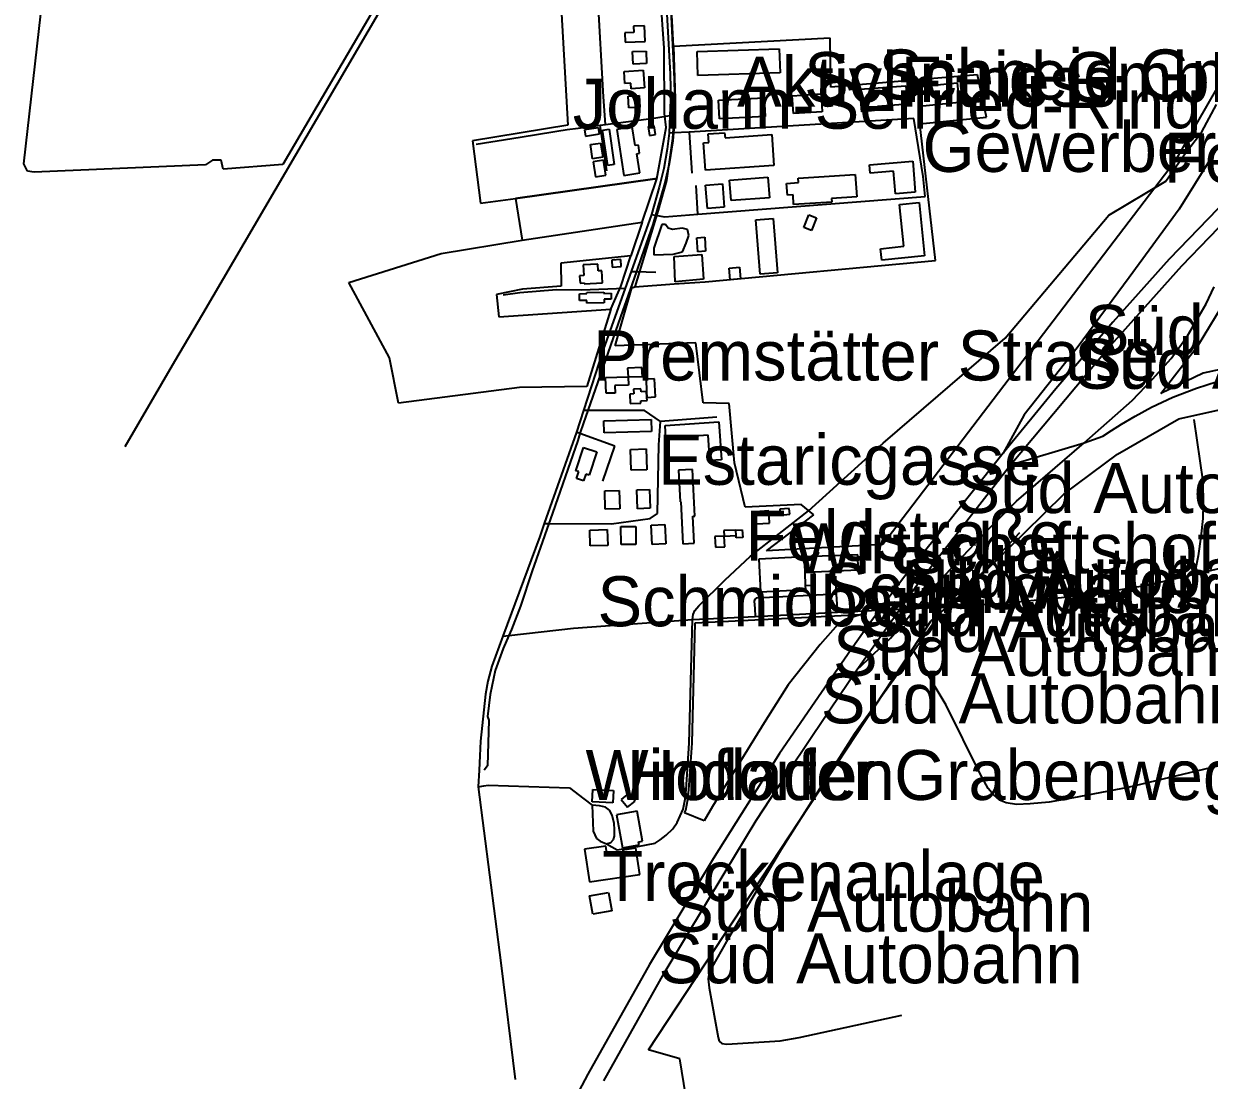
# Model space of a CAD drawing. Extents: x -3657 to 4700, y -7332 to 8131.
# Drawn here: x -3491 to -2462, y -399 to 518 of the extents above; entities that cross this region are included whole.
import ezdxf

# ---------------------------------------------------------------- set-up
doc = ezdxf.new("R2010")
doc.units = 0
for name, color, linetype in [('OSM_BUILDING_COMMERCIAL', 9, 'CONTINUOUS'), ('OSM_BUILDING_DETACHED', 9, 'CONTINUOUS'), ('OSM_BUILDING_GARAGE', 9, 'CONTINUOUS'), ('OSM_BUILDING_HOUSE', 9, 'CONTINUOUS'), ('OSM_BUILDING_INDUSTRIAL', 9, 'CONTINUOUS'), ('OSM_BUILDING_RESIDENTIAL', 9, 'CONTINUOUS'), ('OSM_BUILDING_SUPERMARKET', 9, 'CONTINUOUS'), ('OSM_BUILDING_YES', 9, 'CONTINUOUS'), ('OSM_HIGHWAY_FOOTWAY', 8, 'CONTINUOUS'), ('OSM_HIGHWAY_MOTORWAY', 8, 'CONTINUOUS'), ('OSM_HIGHWAY_MOTORWAY_LINK', 8, 'CONTINUOUS'), ('OSM_HIGHWAY_RESIDENTIAL', 8, 'CONTINUOUS'), ('OSM_HIGHWAY_SECONDARY', 8, 'CONTINUOUS'), ('OSM_HIGHWAY_SERVICE', 8, 'CONTINUOUS'), ('OSM_HIGHWAY_TRACK', 8, 'CONTINUOUS'), ('OSM_HIGHWAY_UNCLASSIFIED', 8, 'CONTINUOUS'), ('OSM_LABELS', 8, 'CONTINUOUS'), ('OSM_LANDUSE_COMMERCIAL', 3, 'CONTINUOUS'), ('OSM_LANDUSE_FARMLAND', 3, 'CONTINUOUS'), ('OSM_LANDUSE_FOREST', 3, 'CONTINUOUS'), ('OSM_LANDUSE_INDUSTRIAL', 3, 'CONTINUOUS'), ('OSM_LANDUSE_RESIDENTIAL', 3, 'CONTINUOUS'), ('OSM_NATURAL_WATER', 4, 'CONTINUOUS'), ('OSM_RAILWAY_RAIL', 5, 'CONTINUOUS')]:
    doc.layers.add(name, color=color, linetype=linetype)

msp = doc.modelspace()

# ---------------------------------------------------------------- linework, layer by layer
at = {"layer": 'OSM_BUILDING_COMMERCIAL'}
for p, q in [((-2765.610659, 461.085775), (-2725.837743, 464.065799)), ((-2725.837743, 464.065799), (-2724.396696, 447.942535)), ((-2824.344728, 455.392595), (-2799.32359, 457.016041)), ((-2823.32841, 439.780827), (-2824.344728, 455.392595)), ((-2799.32359, 457.016041), (-2798.307272, 441.404273)), ((-2763.851064, 441.415393), (-2765.610659, 461.085775)), ((-2750.168695, 442.705254), (-2763.851064, 441.415393)), ((-2724.396696, 447.942535), (-2750.411398, 446.029982)), ((-2750.411398, 446.029982), (-2750.168695, 442.705254)), ((-2798.307272, 441.404273), (-2823.32841, 439.780827))]:
    msp.add_line(p, q, dxfattribs=at)
at = {"layer": 'OSM_BUILDING_DETACHED'}
for p, q in [((-2844.625577, 94.998718), (-2856.244972, 94.264832)), ((-2856.244972, 94.264832), (-2855.577539, 83.734672)), ((-2843.958145, 84.468559), (-2844.625577, 94.998718)), ((-2855.577539, 83.734672), (-2843.958145, 84.468559)), ((-2883.291161, 73.204513), (-2891.323106, 72.993242)), ((-2891.323106, 72.993242), (-2890.974221, 63.597271)), ((-2882.858847, 63.886378), (-2883.291161, 73.204513)), ((-2890.974221, 63.597271), (-2882.858847, 63.886378))]:
    msp.add_line(p, q, dxfattribs=at)
at = {"layer": 'OSM_BUILDING_GARAGE'}
for p, q in [((-2992.454314, 427.593863), (-3004.468101, 425.69243)), ((-3004.468101, 425.69243), (-3003.618641, 420.310596)), ((-3003.618641, 420.310596), (-2991.59727, 422.212029)), ((-2991.59727, 422.212029), (-2992.454314, 427.593863)), ((-2988.783434, 425.447801), (-2983.193686, 426.259524)), ((-2984.33894, 394.79136), (-2988.783434, 425.447801)), ((-2983.193686, 426.259524), (-2978.756777, 395.603083)), ((-2944.171633, 429.350743), (-2949.253222, 428.55014)), ((-2949.253222, 428.55014), (-2948.032124, 420.822092)), ((-2942.94295, 421.622696), (-2944.171633, 429.350743)), ((-2948.032124, 420.822092), (-2942.94295, 421.622696)), ((-2978.756777, 395.603083), (-2984.33894, 394.79136)), ((-2973.045677, 313.296598), (-2980.827334, 312.729504)), ((-2980.827334, 312.729504), (-2980.379851, 306.480349)), ((-2972.598194, 307.047444), (-2973.045677, 313.296598)), ((-2980.379851, 306.480349), (-2972.598194, 307.047444)), ((-2826.855184, 97.189258), (-2835.038818, 96.466491)), ((-2835.038818, 96.466491), (-2834.591335, 91.384883)), ((-2826.407701, 92.096531), (-2826.855184, 97.189258)), ((-2834.591335, 91.384883), (-2826.407701, 92.096531))]:
    msp.add_line(p, q, dxfattribs=at)
at = {"layer": 'OSM_BUILDING_HOUSE'}
for p, q in [((-2997.725514, -157.513841), (-2997.247693, -146.661216)), ((-2997.247693, -146.661216), (-2979.318027, -147.461819)), ((-2979.318027, -147.461819), (-2979.803432, -158.303324)), ((-2979.803432, -158.303324), (-2997.725514, -157.513841))]:
    msp.add_line(p, q, dxfattribs=at)
at = {"layer": 'OSM_BUILDING_INDUSTRIAL'}
for p, q in [((-2906.90159, 493.799323), (-2835.531808, 496.078819)), ((-2906.234157, 472.905796), (-2906.90159, 493.799323)), ((-2835.531808, 496.078819), (-2834.864375, 475.185292)), ((-2834.864375, 475.185292), (-2906.234157, 472.905796)), ((-2926.719787, 315.976396), (-2902.760474, 317.699917)), ((-2925.90825, 293.926442), (-2926.719787, 315.976396)), ((-2902.760474, 317.699917), (-2901.357348, 296.261536)), ((-2901.357348, 296.261536), (-2925.90825, 293.926442))]:
    msp.add_line(p, q, dxfattribs=at)
at = {"layer": 'OSM_BUILDING_RESIDENTIAL'}
for p, q in [((-2952.522125, 516.016069), (-2962.002701, 515.626887)), ((-2962.002701, 515.626887), (-2961.775168, 510.211694)), ((-2951.960875, 502.494766), (-2952.522125, 516.016069)), ((-2961.775168, 510.211694), (-2969.63267, 509.889229)), ((-2969.63267, 509.889229), (-2969.298953, 501.771999)), ((-2969.298953, 501.771999), (-2951.960875, 502.494766)), ((-2962.814239, 493.654769), (-2951.03557, 494.08843)), ((-2951.03557, 494.08843), (-2950.641178, 483.302522)), ((-2962.412262, 482.868862), (-2962.814239, 493.654769)), ((-2970.04223, 476.464034), (-2953.477767, 477.43143)), ((-2969.420305, 465.833799), (-2970.04223, 476.464034)), ((-2950.641178, 483.302522), (-2962.412262, 482.868862)), ((-2953.477767, 477.43143), (-2952.5828, 462.053171)), ((-2964.437313, 466.122906), (-2969.420305, 465.833799)), ((-2964.156688, 461.374882), (-2964.437313, 466.122906)), ((-2966.5913, 455.025652), (-2957.065217, 455.425954)), ((-2966.166571, 444.940272), (-2966.5913, 455.025652)), ((-2952.5828, 462.053171), (-2964.156688, 461.374882)), ((-2957.065217, 455.425954), (-2956.640487, 445.351693)), ((-2956.640487, 445.351693), (-2966.166571, 444.940272)), ((-2963.102448, 428.238794), (-2976.496607, 426.13721)), ((-2976.496607, 426.13721), (-2970.239426, 386.24047)), ((-2960.569238, 412.126649), (-2963.102448, 428.238794)), ((-2999.394096, 412.938372), (-2990.527861, 414.30607)), ((-2997.513149, 400.695811), (-2999.394096, 412.938372)), ((-2990.527861, 414.30607), (-2988.646914, 402.063508)), ((-2957.80091, 412.560309), (-2960.569238, 412.126649)), ((-2956.670825, 405.377117), (-2957.80091, 412.560309)), ((-2988.646914, 402.063508), (-2997.513149, 400.695811)), ((-2959.196451, 404.987935), (-2956.670825, 405.377117)), ((-2956.59498, 388.386532), (-2959.196451, 404.987935)), ((-2987.99465, 399.283635), (-2996.944315, 397.982655)), ((-2996.944315, 397.982655), (-2995.070953, 385.084043)), ((-2986.113704, 386.385024), (-2987.99465, 399.283635)), ((-2995.070953, 385.084043), (-2986.113704, 386.385024)), ((-2970.239426, 386.24047), (-2956.59498, 388.386532)), ((-2992.894213, 309.149028), (-3005.560263, 308.481858)), ((-2992.590834, 303.355772), (-2992.894213, 309.149028)), ((-3005.074857, 299.374994), (-3008.722983, 299.174843)), ((-3008.722983, 299.174843), (-3008.381683, 292.814493)), ((-3005.560263, 308.481858), (-3005.074857, 299.374994)), ((-2989.397776, 303.522564), (-2992.590834, 303.355772)), ((-2988.836526, 292.88121), (-2989.397776, 303.522564)), ((-3008.381683, 292.814493), (-3004.748726, 293.014644)), ((-3004.748726, 293.014644), (-3004.695634, 292.047248)), ((-3004.695634, 292.047248), (-2988.836526, 292.88121)), ((-2873.24175, 78.441794), (-2883.518695, 78.019253)), ((-2883.518695, 78.019253), (-2883.291161, 73.204513)), ((-2883.291161, 73.204513), (-2872.999047, 73.69377)), ((-2873.24175, 78.441794), (-2867.598911, 78.74202)), ((-2872.999047, 73.69377), (-2873.24175, 78.441794)), ((-2872.999047, 73.69377), (-2873.24175, 78.441794)), ((-2872.88528, 71.603306), (-2872.999047, 73.69377)), ((-2867.598911, 78.74202), (-2867.242441, 71.903532)), ((-2867.242441, 71.903532), (-2872.88528, 71.603306))]:
    msp.add_line(p, q, dxfattribs=at)
at = {"layer": 'OSM_BUILDING_SUPERMARKET'}
for p, q in [((-2966.18174, -149.985944), (-2972.620947, -155.33442)), ((-2960.622329, -156.690998), (-2966.18174, -149.985944)), ((-2972.620947, -155.33442), (-2967.061537, -162.039474)), ((-2967.061537, -162.039474), (-2960.622329, -156.690998))]:
    msp.add_line(p, q, dxfattribs=at)
at = {"layer": 'OSM_BUILDING_YES'}
for p, q in [((-2715.712487, 463.120643), (-2681.127344, 466.578805)), ((-2714.005984, 446.08558), (-2715.712487, 463.120643)), ((-2681.127344, 466.578805), (-2679.42084, 449.543742)), ((-2888.251399, 451.55637), (-2848.690849, 453.646835)), ((-2848.690849, 453.646835), (-2847.833804, 437.367898)), ((-2887.394355, 435.288552), (-2888.251399, 451.55637)), ((-2679.42084, 449.543742), (-2714.005984, 446.08558)), ((-2847.833804, 437.367898), (-2887.394355, 435.288552)), ((-2897.132803, 422.178671), (-2882.911938, 423.146066)), ((-2896.624644, 414.761969), (-2897.132803, 422.178671)), ((-2882.911938, 423.146066), (-2882.616144, 418.853942)), ((-2901.167737, 414.461743), (-2896.624644, 414.761969)), ((-2899.552246, 390.666028), (-2901.167737, 414.461743)), ((-2882.616144, 418.853942), (-2842.054445, 421.611576)), ((-2842.054445, 421.611576), (-2840.219005, 394.702404)), ((-2840.219005, 394.702404), (-2899.552246, 390.666028)), ((-2757.207076, 395.44741), (-2719.792928, 398.616466)), ((-2756.592734, 388.186381), (-2757.207076, 395.44741)), ((-2719.792928, 398.616466), (-2717.50242, 371.607218)), ((-2878.619133, 382.148497), (-2845.414361, 384.694861)), ((-2877.246346, 364.301711), (-2878.619133, 382.148497)), ((-2845.414361, 384.694861), (-2844.049158, 366.836956)), ((-2819.172125, 383.694106), (-2769.638008, 386.918759)), ((-2818.929422, 379.969076), (-2819.172125, 383.694106)), ((-2769.638008, 386.918759), (-2768.386572, 367.715395)), ((-2736.3043, 389.909903), (-2756.592734, 388.186381)), ((-2734.628134, 370.150564), (-2736.3043, 389.909903)), ((-2899.408142, 377.633983), (-2884.838391, 378.768171)), ((-2897.838158, 357.507701), (-2899.408142, 377.633983)), ((-2884.838391, 378.768171), (-2883.268408, 358.641889)), ((-2829.153276, 379.301907), (-2818.929422, 379.969076)), ((-2828.485843, 368.983018), (-2829.153276, 379.301907)), ((-2717.50242, 371.607218), (-2734.628134, 370.150564)), ((-2844.049158, 366.836956), (-2877.246346, 364.301711)), ((-2823.60145, 369.305483), (-2828.485843, 368.983018)), ((-2823.055369, 360.943624), (-2823.60145, 369.305483)), ((-2789.95678, 363.100806), (-2823.055369, 360.943624)), ((-2768.386572, 367.715395), (-2790.16156, 366.30322)), ((-2790.16156, 366.30322), (-2789.95678, 363.100806)), ((-2731.283387, 361.054819), (-2714.27144, 362.833938)), ((-2727.475987, 324.682959), (-2731.283387, 361.054819)), ((-2714.27144, 362.833938), (-2709.417384, 316.476773)), ((-2883.268408, 358.641889), (-2897.838158, 357.507701)), ((-2814.219472, 341.117569), (-2809.896329, 351.959074)), ((-2809.896329, 351.959074), (-2803.199249, 349.279277)), ((-2855.873333, 347.577994), (-2840.833347, 348.745541)), ((-2852.210039, 300.386867), (-2855.873333, 347.577994)), ((-2840.833347, 348.745541), (-2837.177636, 301.554414)), ((-2807.522392, 338.448891), (-2814.219472, 341.117569)), ((-2803.199249, 349.279277), (-2807.522392, 338.448891)), ((-2907.136708, 332.121899), (-2900.227264, 332.577799)), ((-2906.32517, 319.912697), (-2907.136708, 332.121899)), ((-2900.227264, 332.577799), (-2899.415726, 320.379715)), ((-2899.415726, 320.379715), (-2906.32517, 319.912697)), ((-2747.673408, 322.570255), (-2727.475987, 324.682959)), ((-2746.626752, 312.573831), (-2747.673408, 322.570255)), ((-2709.417384, 316.476773), (-2746.626752, 312.573831)), ((-2879.066616, 305.679746), (-2870.116952, 306.491469)), ((-2878.156481, 295.683322), (-2879.066616, 305.679746)), ((-2870.116952, 306.491469), (-2869.206817, 296.495045)), ((-2837.177636, 301.554414), (-2852.210039, 300.386867)), ((-2869.206817, 296.495045), (-2878.156481, 295.683322)), ((-3008.844335, 283.507478), (-3002.534063, 283.607553)), ((-3008.760906, 277.614146), (-3008.844335, 283.507478)), ((-3002.405127, 277.703102), (-3008.760906, 277.614146)), ((-3002.549232, 284.563829), (-2987.691272, 284.786219)), ((-3002.534063, 283.607553), (-3002.549232, 284.563829)), ((-3002.367205, 275.434726), (-3002.405127, 277.703102)), ((-2987.691272, 284.786219), (-2987.683688, 283.863301)), ((-2987.683688, 283.863301), (-2981.327909, 283.952257)), ((-2981.252064, 278.770574), (-2987.562336, 278.681618)), ((-2987.562336, 278.681618), (-2987.516829, 275.645996)), ((-2981.327909, 283.952257), (-2981.252064, 278.770574)), ((-2987.516829, 275.645996), (-3002.367205, 275.434726)), ((-2954.62302, 219.425841), (-2967.076706, 218.847628)), ((-2967.076706, 218.847628), (-2966.727821, 211.275253)), ((-2954.28172, 211.842347), (-2954.62302, 219.425841)), ((-2986.272978, 210.963907), (-2966.727821, 211.275253)), ((-2985.840663, 197.10902), (-2986.272978, 210.963907)), ((-2966.727821, 211.275253), (-2954.28172, 211.842347)), ((-2966.727821, 211.275253), (-2966.212077, 204.247734)), ((-2943.906177, 209.796361), (-2951.149337, 209.351581)), ((-2951.149337, 209.351581), (-2950.633594, 198.621271)), ((-2942.935365, 193.917725), (-2943.906177, 209.796361)), ((-2977.846641, 197.364768), (-2985.840663, 197.10902)), ((-2966.212077, 204.247734), (-2978.051422, 203.880791)), ((-2978.051422, 203.880791), (-2977.846641, 197.364768)), ((-2961.797921, 196.586403), (-2965.26402, 196.486328)), ((-2965.26402, 196.486328), (-2965.028901, 188.302381)), ((-2955.517987, 200.956364), (-2961.919272, 200.767333)), ((-2961.919272, 200.767333), (-2961.797921, 196.586403)), ((-2955.449727, 198.476717), (-2955.517987, 200.956364)), ((-2950.633594, 198.621271), (-2955.449727, 198.476717)), ((-2950.383307, 193.472945), (-2950.633594, 198.621271)), ((-2950.633594, 198.621271), (-2950.383307, 193.472945)), ((-2965.028901, 188.302381), (-2955.578663, 188.580369)), ((-2955.639338, 190.681953), (-2950.261955, 190.837626)), ((-2955.578663, 188.580369), (-2955.639338, 190.681953)), ((-2950.383307, 193.472945), (-2942.935365, 193.917725)), ((-2950.261955, 190.837626), (-2950.383307, 193.472945)), ((-2987.751948, 173.279947), (-2946.659336, 174.291821)), ((-2987.494076, 162.872102), (-2987.751948, 173.279947)), ((-2946.659336, 174.291821), (-2946.401464, 163.895095)), ((-2934.546951, 169.154615), (-2887.872176, 172.245834)), ((-2933.818843, 158.201915), (-2934.546951, 169.154615)), ((-2887.872176, 172.245834), (-2885.687851, 139.398853)), ((-2946.401464, 163.895095), (-2987.494076, 162.872102)), ((-2897.094881, 160.648203), (-2933.818843, 158.201915)), ((-2895.638664, 138.731683), (-2897.094881, 160.648203)), ((-3011.953964, 129.947284), (-3005.256885, 150.084685)), ((-3005.256885, 150.084685), (-2993.70575, 146.237341)), ((-2993.70575, 146.237341), (-3000.433167, 126.010983)), ((-2964.505574, 148.427881), (-2950.96731, 148.88378)), ((-2963.898817, 130.325347), (-2964.505574, 148.427881)), ((-2950.96731, 148.88378), (-2950.360553, 130.781246)), ((-2885.687851, 139.398853), (-2895.638664, 138.731683)), ((-3009.542105, 129.14668), (-3011.953964, 129.947284)), ((-3011.536819, 123.153274), (-3009.542105, 129.14668)), ((-3003.300094, 126.96726), (-3005.264469, 121.062809)), ((-3000.433167, 126.010983), (-3003.300094, 126.96726)), ((-2950.360553, 130.781246), (-2963.898817, 130.325347)), ((-2910.769665, 130.892441), (-2922.866881, 130.314227)), ((-2922.866881, 130.314227), (-2921.562353, 103.038112)), ((-2908.843212, 90.506443), (-2910.769665, 130.892441)), ((-3005.264469, 121.062809), (-3011.536819, 123.153274)), ((-2959.014424, 113.234686), (-2948.00937, 113.646108)), ((-2958.407667, 96.966869), (-2959.014424, 113.234686)), ((-2948.00937, 113.646108), (-2947.395029, 97.37829)), ((-2986.887319, 112.422963), (-2974.365373, 112.745429)), ((-2986.477758, 96.555447), (-2986.887319, 112.422963)), ((-2974.365373, 112.745429), (-2973.963397, 96.877913)), ((-2921.562353, 103.038112), (-2921.039026, 103.060351)), ((-2921.039026, 103.060351), (-2919.294599, 66.532817)), ((-2973.963397, 96.877913), (-2986.477758, 96.555447)), ((-2947.395029, 97.37829), (-2958.407667, 96.966869)), ((-2946.606245, 82.722799), (-2934.744147, 83.289893)), ((-2945.794707, 65.843409), (-2946.606245, 82.722799)), ((-2934.744147, 83.289893), (-2933.93261, 66.410503)), ((-2910.382857, 90.428607), (-2908.843212, 90.506443)), ((-2909.267941, 67.010955), (-2910.382857, 90.428607)), ((-2999.902255, 78.452913), (-2984.801592, 78.897693)), ((-2999.500278, 64.620264), (-2999.902255, 78.452913)), ((-2984.801592, 78.897693), (-2984.399616, 65.065044)), ((-2972.848481, 81.499654), (-2960.076248, 81.666447)), ((-2972.643701, 65.843409), (-2972.848481, 81.499654)), ((-2960.076248, 81.666447), (-2959.871468, 65.999082)), ((-2984.399616, 65.065044), (-2999.500278, 64.620264)), ((-2959.871468, 65.999082), (-2972.643701, 65.843409)), ((-2933.93261, 66.410503), (-2945.794707, 65.843409)), ((-2919.294599, 66.532817), (-2909.267941, 67.010955)), ((-2813.680975, 55.06862), (-2853.400799, 53.200545)), ((-2853.400799, 53.200545), (-2851.959751, 24.812481)), ((-2767.468852, 56.8255), (-2813.680975, 55.06862)), ((-2813.680975, 55.06862), (-2813.119725, 42.047694)), ((-2813.119725, 42.047694), (-2813.680975, 55.06862)), ((-2766.968277, 43.871291), (-2767.468852, 56.8255)), ((-2813.119725, 42.047694), (-2805.231885, 42.314562)), ((-2813.119725, 42.047694), (-2805.231885, 42.314562)), ((-2812.710164, 29.971925), (-2813.119725, 42.047694)), ((-2812.710164, 29.971925), (-2813.119725, 42.047694)), ((-2805.231885, 42.314562), (-2766.968277, 43.871291)), ((-2805.231885, 42.314562), (-2804.822324, 30.249913)), ((-2851.959751, 24.812481), (-2812.391616, 26.825109)), ((-2804.822324, 30.249913), (-2812.710164, 29.971925)), ((-2812.391616, 26.825109), (-2812.710164, 29.971925)), ((-2958.741383, -165.608831), (-2976.617958, -168.789006)), ((-2976.617958, -168.789006), (-2971.566707, -197.221549)), ((-2954.137615, -191.528369), (-2958.741383, -165.608831)), ((-2971.566707, -197.221549), (-2957.224491, -194.675185)), ((-2957.671974, -192.15106), (-2954.137615, -191.528369)), ((-2957.224491, -194.675185), (-2957.671974, -192.15106)), ((-2986.037859, -195.764895), (-3004.445347, -198.444693)), ((-3004.445347, -198.444693), (-3000.289062, -226.899475)), ((-2984.801592, -204.21571), (-2986.037859, -195.764895)), ((-2970.906859, -202.191962), (-2984.801592, -204.21571)), ((-2959.924559, -197.721926), (-2971.324004, -199.38985)), ((-2971.324004, -199.38985), (-2970.906859, -202.191962)), ((-2956.602565, -220.528005), (-2959.924559, -197.721926)), ((-3000.289062, -226.899475), (-2956.602565, -220.528005)), ((-3000.053944, -238.986363), (-2983.785274, -236.039698)), ((-2983.785274, -236.039698), (-2980.918348, -251.884975)), ((-2997.187018, -254.83164), (-3000.053944, -238.986363)), ((-2980.918348, -251.884975), (-2997.187018, -254.83164))]:
    msp.add_line(p, q, dxfattribs=at)
at = {"layer": 'OSM_HIGHWAY_FOOTWAY'}
for p, q in [((-2930.747136, 553.066219), (-2928.100159, 499.425786)), ((-2928.100159, 499.425786), (-2926.712203, 469.614426)), ((-2926.712203, 469.614426), (-2926.310226, 455.72618)), ((-2926.310226, 455.72618), (-2926.310226, 449.58822)), ((-2926.310226, 449.58822), (-2926.310226, 433.287044)), ((-2926.310226, 433.287044), (-2927.31896, 423.012633)), ((-2985.059464, 390.299085), (-2990.778148, 429.795523)), ((-2927.31896, 423.012633), (-2927.986392, 416.107428)), ((-2927.986392, 416.107428), (-2930.944332, 396.248014)), ((-2930.944332, 396.248014), (-2934.774485, 379.869001)), ((-2934.774485, 379.869001), (-2941.145433, 357.630016)), ((-2942.935365, 351.603251), (-2945.309302, 343.597216)), ((-2941.145433, 357.630016), (-2942.935365, 351.603251)), ((-2945.309302, 343.597216), (-2955.002244, 315.553855)), ((-2955.002244, 315.553855), (-2959.4164, 302.721961)), ((-2959.4164, 302.721961), (-2964.801368, 287.065715)), ((-2964.801368, 287.065715), (-2973.242873, 263.570227)), ((-2973.242873, 263.570227), (-2997.164264, 194.69609)), ((-2997.164264, 194.69609), (-3001.586005, 182.220019)), ((-3001.586005, 182.220019), (-3005.423743, 171.367394)), ((-3005.423743, 171.367394), (-3008.41202, 162.149335)), ((-3010.399149, 156.022494), (-3034.411554, 87.203954)), ((-3008.41202, 162.149335), (-3010.399149, 156.022494)), ((-3035.496132, 84.079377), (-3049.770088, 43.003971)), ((-3034.411554, 87.203954), (-3035.496132, 84.079377)), ((-3049.770088, 43.003971), (-3059.925682, 12.32529)), ((-3059.925682, 12.32529), (-3067.699755, -7.867708)), ((-3067.699755, -7.867708), (-3070.066107, -13.038272)), ((-3070.066107, -13.038272), (-3075.178034, -24.246721)), ((-3075.178034, -24.246721), (-3081.859944, -43.372248)), ((-3081.859944, -43.372248), (-3086.334777, -64.37697)), ((-3086.334777, -64.37697), (-3088.731466, -83.413541)), ((-3088.731466, -83.413541), (-3087.389017, -86.660433)), ((-3087.389017, -86.660433), (-3088.701128, -126.123513)), ((-3088.701128, -126.123513), (-3091.583224, -129.815184))]:
    msp.add_line(p, q, dxfattribs=at)
at = {"layer": 'OSM_HIGHWAY_MOTORWAY'}
for p, q in [((-2424.423664, 389.287211), (-2497.166233, 313.507869)), ((-2486.350791, 307.659016), (-2435.019157, 361.177134)), ((-2497.166233, 313.507869), (-2546.1391, 258.755487)), ((-2550.022344, 236.516502), (-2486.350791, 307.659016)), ((-2546.1391, 258.755487), (-2595.688386, 201.112037)), ((-2634.801454, 135.117848), (-2550.022344, 236.516502)), ((-2595.688386, 201.112037), (-2641.39235, 145.247706)), ((-2641.39235, 145.247706), (-2688.340166, 85.98081)), ((-2714.665832, 32.518289), (-2634.801454, 135.117848)), ((-2688.340166, 85.98081), (-2706.065053, 64.142126)), ((-2706.065053, 64.142126), (-2724.373942, 41.569556)), ((-2724.373942, 41.569556), (-2757.047802, -2.263484)), ((-2746.277867, -11.78177), (-2714.665832, 32.518289)), ((-2757.047802, -2.263484), (-2773.202705, -25.314192)), ((-2768.310727, -42.916349), (-2746.277867, -11.78177)), ((-2773.202705, -25.314192), (-2804.587206, -70.993068)), ((-2806.56675, -99.88151), (-2768.310727, -42.916349)), ((-2804.587206, -70.993068), (-2835.342197, -115.359844)), ((-2830.776351, -135.741874), (-2806.56675, -99.88151)), ((-2835.342197, -115.359844), (-2892.794491, -206.962224)), ((-2855.660969, -173.537029), (-2830.776351, -135.741874)), ((-2882.5403, -218.059478), (-2855.660969, -173.537029)), ((-2892.794491, -206.962224), (-2948.22932, -298.531246)), ((-2935.532931, -306.203696), (-2882.5403, -218.059478)), ((-2948.22932, -298.531246), (-3001.586005, -393.758582)), ((-2987.744363, -399.585196), (-2935.532931, -306.203696)), ((-3001.586005, -393.758582), (-3045.409023, -476.154022))]:
    msp.add_line(p, q, dxfattribs=at)
at = {"layer": 'OSM_HIGHWAY_MOTORWAY_LINK'}
for p, q in [((-2448.291964, 421.433665), (-2488.603376, 357.018444)), ((-2488.603376, 357.018444), (-2532.009249, 297.506919)), ((-2532.009249, 297.506919), (-2576.969936, 236.516502)), ((-2465.137053, 274.700839), (-2458.394467, 289.634318)), ((-2481.511905, 247.113378), (-2465.137053, 274.700839)), ((-2495.641756, 227.431876), (-2481.511905, 247.113378)), ((-2576.969936, 236.516502), (-2622.94694, 178.328196)), ((-2511.872504, 209.307103), (-2495.641756, 227.431876)), ((-2529.513961, 191.004418), (-2511.872504, 209.307103)), ((-2473.646818, 201.668012), (-2455.792996, 207.439028)), ((-2494.064188, 193.839889), (-2473.646818, 201.668012)), ((-2571.023718, 154.210017), (-2529.513961, 191.004418)), ((-2512.752301, 184.988773), (-2494.064188, 193.839889)), ((-2622.94694, 178.328196), (-2641.39235, 145.247706)), ((-2538.706328, 170.333281), (-2526.738048, 177.260725)), ((-2526.738048, 177.260725), (-2512.752301, 184.988773)), ((-2554.94466, 159.925436), (-2547.41329, 164.784654)), ((-2547.41329, 164.784654), (-2538.706328, 170.333281)), ((-2571.023718, 154.210017), (-2554.94466, 159.925436)), ((-2629.674358, 103.438413), (-2571.023718, 154.210017)), ((-2655.772489, 77.441039), (-2629.674358, 103.438413)), ((-2696.842348, 33.963823), (-2655.772489, 77.441039)), ((-2739.004368, -15.451202), (-2696.842348, 33.963823)), ((-2768.310727, -42.916349), (-2739.004368, -15.451202))]:
    msp.add_line(p, q, dxfattribs=at)
at = {"layer": 'OSM_HIGHWAY_RESIDENTIAL'}
for p, q in [((-2988.138755, 454.347363), (-2998.14266, 637.463168)), ((-2986.409498, 430.362617), (-2988.138755, 454.347363)), ((-2986.409498, 430.362617), (-2944.368829, 435.855647)), ((-2944.368829, 435.855647), (-2930.48168, 438.057306)), ((-3047.76779, 421.489262), (-3028.541181, 424.5916)), ((-3028.541181, 424.5916), (-3019.530841, 426.048254)), ((-3019.530841, 426.048254), (-3010.019926, 427.293637)), ((-3010.019926, 427.293637), (-2990.778148, 429.795523)), ((-2990.778148, 429.795523), (-2986.409498, 430.362617)), ((-3098.568513, 413.283076), (-3067.472221, 418.309087)), ((-3067.472221, 418.309087), (-3047.76779, 421.489262)), ((-2860.42401, 55.758029), (-2810.161785, 95.221108)), ((-2882.790587, 35.075772), (-2860.42401, 55.758029)), ((-2905.369528, 12.54768), (-2882.790587, 35.075772)), ((-2908.843212, 8.700336), (-2905.369528, 12.54768)), ((-2785.004126, 7.099129), (-2696.402449, 11.613643)), ((-2696.402449, 11.613643), (-2682.902108, 12.303051)), ((-3013.910755, -6.555608), (-2910.739327, 0.93893)), ((-2910.739327, 0.93893), (-2910.140155, 5.231054)), ((-2910.739327, 0.93893), (-2856.518013, 3.463055)), ((-2910.140155, 5.231054), (-2908.843212, 8.700336)), ((-2856.518013, 3.463055), (-2785.004126, 7.099129)), ((-3070.066107, -13.038272), (-3013.910755, -6.555608)), ((-3075.458659, -13.660964), (-3070.066107, -13.038272))]:
    msp.add_line(p, q, dxfattribs=at)
at = {"layer": 'OSM_HIGHWAY_SECONDARY'}
for p, q in [((-2940.531091, 660.369323), (-2930.170717, 474.295733)), ((-2930.170717, 474.295733), (-2930.019028, 462.019813)), ((-2930.019028, 462.019813), (-2929.935599, 451.422936)), ((-2929.935599, 451.422936), (-2930.48168, 438.057306)), ((-2930.48168, 438.057306), (-2931.11119, 422.779123)), ((-2931.11119, 422.779123), (-2932.650836, 408.879757)), ((-2932.650836, 408.879757), (-2935.790803, 392.267235)), ((-2935.790803, 392.267235), (-2939.795398, 375.899342)), ((-2939.795398, 375.899342), (-2946.371126, 352.214823)), ((-2946.371126, 352.214823), (-2963.951908, 302.855395)), ((-2963.951908, 302.855395), (-2969.147264, 288.27774)), ((-2969.147264, 288.27774), (-2988.366289, 234.79298)), ((-2988.366289, 234.79298), (-3005.279638, 182.220019)), ((-3005.279638, 182.220019), (-3011.3017, 163.517032)), ((-3011.3017, 163.517032), (-3039.379376, 84.090496)), ((-3039.379376, 84.090496), (-3043.353634, 72.83757)), ((-3043.353634, 72.83757), (-3075.458659, -13.660964)), ((-3075.458659, -13.660964), (-3084.908898, -39.636099)), ((-3084.908898, -39.636099), (-3088.428088, -52.745981)), ((-3088.428088, -52.745981), (-3090.362126, -63.820995)), ((-3090.362126, -63.820995), (-3094.594255, -104.640653)), ((-3094.594255, -104.640653), (-3095.246519, -117.505906)), ((-3095.246519, -117.505906), (-3095.876029, -129.837423)), ((-3095.876029, -129.837423), (-3096.619306, -144.337242)), ((-3096.619306, -144.337242), (-3077.195501, -297.185788)), ((-3077.195501, -297.185788), (-3064.794906, -398.484366))]:
    msp.add_line(p, q, dxfattribs=at)
at = {"layer": 'OSM_HIGHWAY_SERVICE'}
for p, q in [((-2718.723519, 435.599898), (-2913.697267, 423.835475)), ((-2710.630898, 385.206357), (-2718.723519, 435.599898)), ((-2927.31896, 423.012633), (-2931.11119, 422.779123)), ((-2913.697267, 423.835475), (-2927.31896, 423.012633)), ((-2913.697267, 423.835475), (-2911.459851, 388.20862)), ((-2708.969901, 367.915546), (-2710.630898, 385.206357)), ((-2906.135559, 352.448332), (-2907.697958, 377.522788)), ((-2906.135559, 352.448332), (-2708.969901, 367.915546)), ((-2946.371126, 352.214823), (-2942.935365, 351.603251)), ((-2942.935365, 351.603251), (-2934.971681, 350.179956)), ((-2934.971681, 350.179956), (-2906.135559, 352.448332)), ((-2963.951908, 302.855395), (-2959.4164, 302.721961)), ((-2959.4164, 302.721961), (-2942.480298, 302.221584)), ((-3007.190922, 287.010118), (-2969.147264, 288.27774)), ((-3075.170449, 282.684635), (-3060.524855, 284.719502)), ((-3060.524855, 284.719502), (-3028.723208, 287.243627)), ((-3028.723208, 287.243627), (-3007.190922, 287.010118)), ((-3001.586005, 182.220019), (-3005.279638, 182.220019)), ((-2952.506956, 182.19778), (-3001.586005, 182.220019)), ((-2938.468118, 172.635016), (-2952.506956, 182.19778)), ((-2889.64694, 176.5046), (-2938.468118, 172.635016)), ((-2939.91675, 152.508734), (-2938.468118, 172.635016)), ((-3008.41202, 162.149335), (-3011.3017, 163.517032)), ((-2978.324462, 151.196634), (-3008.41202, 162.149335)), ((-2988.63933, 120.784822), (-2978.324462, 151.196634)), ((-2941.115095, 92.897134), (-2939.91675, 152.508734)), ((-2634.801454, 135.117848), (-2571.023718, 154.210017)), ((-2947.622563, 88.415979), (-2941.115095, 92.897134)), ((-3039.379376, 84.090496), (-3035.496132, 84.079377)), ((-3035.496132, 84.079377), (-2981.191389, 83.945943)), ((-2981.191389, 83.945943), (-2947.622563, 88.415979)), ((-2785.79291, 22.866569), (-2786.43759, 38.533935)), ((-2785.79291, 22.866569), (-2855.463773, 19.35281)), ((-2785.360596, 14.271202), (-2785.79291, 22.866569)), ((-2856.806222, 18.363175), (-2857.177861, 16.606295)), ((-2857.177861, 16.606295), (-2856.866898, 10.401618)), ((-2856.866898, 10.401618), (-2856.518013, 3.463055)), ((-2855.463773, 19.35281), (-2856.806222, 18.363175)), ((-2785.004126, 7.099129), (-2785.360596, 14.271202)), ((-3096.619306, -144.337242), (-3091.970031, -143.592236)), ((-3091.970031, -143.592236), (-3088.056449, -142.958425)), ((-3088.056449, -142.958425), (-3017.50579, -145.204562)), ((-3017.50579, -145.204562), (-3004.961091, -154.756206)), ((-3004.961091, -154.756206), (-2997.92271, -160.271475)), ((-2997.92271, -160.271475), (-2996.944315, -182.988598)), ((-2991.453165, -160.794091), (-2997.92271, -160.271475)), ((-2986.219887, -162.017235), (-2991.453165, -160.794091)), ((-2982.753788, -164.75263), (-2986.219887, -162.017235)), ((-2980.455696, -169.066993), (-2982.753788, -164.75263)), ((-2978.893297, -176.116752), (-2980.455696, -169.066993)), ((-2996.944315, -182.988598), (-2995.67771, -186.124295)), ((-2978.460983, -181.42075), (-2978.893297, -176.116752)), ((-2978.536827, -187.147288), (-2978.460983, -181.42075)), ((-2933.659569, -186.324446), (-2927.993977, -180.964851)), ((-2927.993977, -180.964851), (-2924.216915, -175.382865)), ((-2995.67771, -186.124295), (-2994.001544, -189.30447)), ((-2994.001544, -189.30447), (-2990.88433, -191.439413)), ((-2990.88433, -191.439413), (-2985.332505, -193.919059)), ((-2985.332505, -193.919059), (-2981.578196, -192.673676)), ((-2985.332505, -193.919059), (-2976.306996, -199.022907)), ((-2981.578196, -192.673676), (-2979.416625, -190.038357)), ((-2979.416625, -190.038357), (-2978.536827, -187.147288)), ((-2958.202886, -196.176317), (-2943.215991, -193.351965)), ((-2943.215991, -193.351965), (-2938.86251, -190.494256)), ((-2938.86251, -190.494256), (-2933.659569, -186.324446)), ((-2976.306996, -199.022907), (-2958.202886, -196.176317))]:
    msp.add_line(p, q, dxfattribs=at)
at = {"layer": 'OSM_HIGHWAY_TRACK'}
for p, q in [((-2469.073388, 423.957789), (-2456.141882, 447.686787)), ((-2484.302987, 404.131734), (-2469.073388, 423.957789)), ((-2500.055913, 381.069906), (-2484.302987, 404.131734)), ((-2549.529354, 351.714446), (-2500.055913, 381.069906)), ((-2639.50382, 245.000674), (-2549.529354, 351.714446)), ((-2745.299471, 153.720759), (-2639.50382, 245.000674)), ((-2475.800805, 174.347418), (-2468.072239, 120.651388)), ((-2810.161785, 95.221108), (-2745.299471, 153.720759)), ((-2468.072239, 120.651388), (-2467.662678, 100.914289)), ((-2467.662678, 100.914289), (-2468.072239, 88.504935)), ((-2468.072239, 88.504935), (-2469.695314, 72.437268)), ((-2627.224577, 76.017744), (-2681.263864, 18.118546)), ((-2469.695314, 72.437268), (-2472.137511, 56.158331)), ((-2472.137511, 56.158331), (-2475.398829, 40.135142)), ((-2696.402449, 11.613643), (-2697.540118, 7.94421)), ((-2682.484962, 15.883528), (-2682.902108, 12.303051)), ((-2681.263864, 18.118546), (-2682.484962, 15.883528)), ((-2913.591084, -106.386413), (-2910.739327, 0.93893)), ((-2699.163193, 2.050879), (-2702.01495, -2.630427)), ((-2697.540118, 7.94421), (-2699.163193, 2.050879)), ((-2702.01495, -2.630427), (-2718.852454, -26.648531)), ((-2718.852454, -26.648531), (-2732.527238, -46.163241)), ((-2690.82787, -73.428237), (-2718.852454, -26.648531)), ((-2732.527238, -46.163241), (-2770.23718, -98.324781)), ((-2661.529095, -132.417146), (-2690.82787, -73.428237)), ((-2770.23718, -98.324781), (-2833.840473, -198.744919)), ((-2916.344244, -146.861367), (-2913.591084, -106.386413)), ((-2654.21009, -145.849493), (-2661.529095, -132.417146)), ((-2455.45928, -126.523814), (-2533.169671, -144.826499)), ((-2917.140612, -155.000835), (-2916.344244, -146.861367)), ((-2649.325697, -151.742824), (-2654.21009, -145.849493)), ((-2644.441304, -156.023828), (-2649.325697, -151.742824)), ((-2580.155409, -153.777691), (-2601.316057, -157.647274)), ((-2533.169671, -144.826499), (-2580.155409, -153.777691)), ((-2924.216915, -175.382865), (-2918.953299, -163.718517)), ((-2918.953299, -163.718517), (-2917.140612, -155.000835)), ((-2638.745373, -158.258847), (-2644.441304, -156.023828)), ((-2629.590929, -159.682142), (-2638.745373, -158.258847)), ((-2617.797091, -159.27072), (-2629.590929, -159.682142)), ((-2601.316057, -157.647274), (-2617.797091, -159.27072)), ((-2833.840473, -198.744919), (-2881.440553, -278.493921)), ((-2881.440553, -278.493921), (-2893.848732, -300.466038)), ((-2896.290928, -306.159218), (-2897.307246, -311.040676)), ((-2893.848732, -300.466038), (-2896.290928, -306.159218)), ((-2897.307246, -311.040676), (-2896.495709, -318.768723)), ((-2896.495709, -318.768723), (-2888.630622, -361.979072)), ((-2818.39851, -362.01243), (-2729.068724, -342.375406)), ((-2888.630622, -361.979072), (-2887.546044, -364.947976)), ((-2887.546044, -364.947976), (-2885.308628, -366.982843)), ((-2885.308628, -366.982843), (-2881.030992, -367.805686)), ((-2881.030992, -367.805686), (-2834.652011, -364.747825)), ((-2834.652011, -364.747825), (-2818.39851, -362.01243))]:
    msp.add_line(p, q, dxfattribs=at)
at = {"layer": 'OSM_HIGHWAY_UNCLASSIFIED'}
for p, q in [((-2472.410551, 40.82455), (-2386.850243, 61.195461)), ((-2516.809988, 30.572378), (-2475.398829, 40.135142)), ((-2475.398829, 40.135142), (-2472.410551, 40.82455)), ((-2590.591628, 19.808709), (-2552.062565, 24.901437)), ((-2552.062565, 24.901437), (-2516.809988, 30.572378)), ((-2682.902108, 12.303051), (-2640.944867, 14.993969)), ((-2640.944867, 14.993969), (-2590.591628, 19.808709))]:
    msp.add_line(p, q, dxfattribs=at)
at = {"layer": 'OSM_LANDUSE_COMMERCIAL'}
for p, q in [((-2943.382849, 383.193729), (-3064.271578, 366.2921)), ((-2954.539591, 345.754397), (-2941.721852, 383.282685)), ((-2941.721852, 383.282685), (-2943.382849, 383.193729)), ((-3064.271578, 366.2921), (-3058.598401, 330.031435)), ((-3058.598401, 330.031435), (-2954.539591, 345.754397))]:
    msp.add_line(p, q, dxfattribs=at)
at = {"layer": 'OSM_LANDUSE_FARMLAND'}
for p, q in [((-3006.675179, 838.514715), (-3266.139602, 395.692039)), ((-2927.372051, 498.191522), (-2933.6444, 628.078316)), ((-3491.003713, 396.33697), (-3472.793421, 555.556985)), ((-2791.375074, 505.385834), (-2927.372051, 498.191522)), ((-2790.730395, 462.698102), (-2791.375074, 505.385834)), ((-2663.470718, 473.572966), (-2790.730395, 462.698102)), ((-2655.68906, 436.722967), (-2663.470718, 473.572966)), ((-2454.647743, 463.798932), (-2492.881012, 397.337724)), ((-2713.687436, 430.896353), (-2655.68906, 436.722967)), ((-2700.118835, 312.473756), (-2713.687436, 430.896353)), ((-3487.605874, 389.921022), (-3491.003713, 396.33697)), ((-3333.353099, 395.291737), (-3482.016126, 388.87579)), ((-3327.323452, 399.316994), (-3333.353099, 395.291737)), ((-3319.67073, 399.472667), (-3327.323452, 399.316994)), ((-3317.835291, 391.644544), (-3319.67073, 399.472667)), ((-3266.139602, 395.692039), (-3317.835291, 391.644544)), ((-2492.881012, 397.337724), (-2745.769708, 65.798931)), ((-3482.016126, 388.87579), (-3487.605874, 389.921022)), ((-3058.598401, 330.031435), (-2954.539591, 345.754397)), ((-2954.539591, 345.754397), (-2964.217364, 316.510132)), ((-3128.87602, 318.489401), (-3058.598401, 330.031435)), ((-3209.074115, 293.270392), (-3128.87602, 318.489401)), ((-2964.217364, 316.510132), (-3025.03716, 309.905153)), ((-3025.03716, 309.905153), (-3024.870302, 290.134695)), ((-2899.741858, 293.97092), (-2700.118835, 312.473756)), ((-3173.813954, 227.943373), (-3209.074115, 293.270392)), ((-3024.870302, 290.134695), (-3058.287438, 287.577212)), ((-2977.79355, 238.217784), (-2963.405827, 288.766998)), ((-2963.405827, 288.766998), (-2960.96363, 289.423048)), ((-2960.96363, 289.423048), (-2926.689449, 292.047248)), ((-2926.689449, 292.047248), (-2899.741858, 293.97092)), ((-3058.287438, 287.577212), (-3080.957393, 282.973742)), ((-3080.957393, 282.973742), (-3078.818575, 263.481271)), ((-3078.818575, 263.481271), (-2981.623703, 270.141847)), ((-2981.623703, 270.141847), (-3002.443049, 203.113546)), ((-2908.008921, 240.808626), (-2977.79355, 238.217784)), ((-2901.531791, 188.869475), (-2908.008921, 240.808626)), ((-3166.009543, 188.54701), (-3173.813954, 227.943373)), ((-3060.934415, 202.246225), (-3166.009543, 188.54701)), ((-3002.443049, 203.113546), (-3060.934415, 202.246225)), ((-2878.952849, 188.391337), (-2901.531791, 188.869475)), ((-2874.440095, 136.81913), (-2878.952849, 188.391337)), ((-2488.785403, 174.836676), (-2430.658091, 188.157828)), ((-2542.248271, 144.258071), (-2488.785403, 174.836676)), ((-2588.475564, 109.754285), (-2542.248271, 144.258071)), ((-2865.21739, 98.401283), (-2874.440095, 136.81913)), ((-2674.62746, 25.112707), (-2588.475564, 109.754285)), ((-2816.600993, 100.525106), (-2865.21739, 98.401283)), ((-2805.573186, 91.540556), (-2816.600993, 100.525106)), ((-2846.498939, 60.528291), (-2805.573186, 91.540556)), ((-2745.769708, 65.798931), (-2846.498939, 60.528291)), ((-2703.971741, -0.473246), (-2674.62746, 25.112707)), ((-2908.403313, -2.14117), (-2764.579172, 5.119859)), ((-2777.965746, 0.93893), (-2784.715917, -3.419911)), ((-2764.579172, 5.119859), (-2777.965746, 0.93893)), ((-2911.148888, -106.497608), (-2908.403313, -2.14117)), ((-2784.715917, -3.419911), (-2799.975853, -20.910873)), ((-2720.096306, -24.969488), (-2703.971741, -0.473246)), ((-2948.934674, -372.564829), (-2720.096306, -24.969488)), ((-2799.975853, -20.910873), (-2827.803242, -55.814961)), ((-2827.803242, -55.814961), (-2848.554328, -88.973288)), ((-2848.554328, -88.973288), (-2893.507431, -161.394543)), ((-2913.909632, -147.061517), (-2911.148888, -106.497608)), ((-2914.721169, -155.367778), (-2913.909632, -147.061517)), ((-2917.701863, -166.898692), (-2916.617285, -164.485762)), ((-2916.617285, -164.485762), (-2914.721169, -155.367778)), ((-2893.507431, -161.394543), (-2900.720254, -173.781658)), ((-2900.720254, -173.781658), (-2917.701863, -166.898692)), ((-2921.89607, -380.548624), (-2948.934674, -372.564829)), ((-2907.713127, -468.025673), (-2921.89607, -380.548624))]:
    msp.add_line(p, q, dxfattribs=at)
at = {"layer": 'OSM_LANDUSE_FOREST'}
for p, q in [((-2471.773456, 239.129582), (-2452.213131, 271.631859)), ((-2504.583836, 196.997825), (-2471.773456, 239.129582)), ((-2415.496753, 225.886267), (-2467.859874, 214.455428)), ((-2467.859874, 214.455428), (-2504.583836, 196.997825))]:
    msp.add_line(p, q, dxfattribs=at)
at = {"layer": 'OSM_LANDUSE_INDUSTRIAL'}
for p, q in [((-2791.375074, 505.385834), (-2927.372051, 498.191522)), ((-2790.730395, 462.698102), (-2791.375074, 505.385834)), ((-2927.372051, 498.191522), (-2925.855158, 452.546005)), ((-2663.470718, 473.572966), (-2790.730395, 462.698102)), ((-2655.68906, 436.722967), (-2663.470718, 473.572966)), ((-2925.855158, 452.546005), (-2928.092575, 418.164534)), ((-2713.687436, 430.896353), (-2655.68906, 436.722967)), ((-2700.118835, 312.473756), (-2713.687436, 430.896353)), ((-2928.092575, 418.164534), (-2933.394113, 381.759315)), ((-2933.394113, 381.759315), (-2940.599351, 356.106645)), ((-2940.599351, 356.106645), (-2960.96363, 289.423048)), ((-2899.741858, 293.97092), (-2700.118835, 312.473756)), ((-2960.96363, 289.423048), (-2926.689449, 292.047248)), ((-2926.689449, 292.047248), (-2899.741858, 293.97092))]:
    msp.add_line(p, q, dxfattribs=at)
at = {"layer": 'OSM_LANDUSE_RESIDENTIAL'}
for p, q in [((-3031.066807, 647.759818), (-3019.060604, 429.873359)), ((-2935.419164, 496.479121), (-2943.708981, 618.737942)), ((-2935.214384, 439.9365), (-2935.419164, 496.479121)), ((-2933.788505, 427.727297), (-2935.214384, 439.9365)), ((-3019.060604, 429.873359), (-3101.602297, 416.151906)), ((-2941.721852, 383.282685), (-2933.788505, 427.727297)), ((-3101.602297, 416.151906), (-3094.821789, 362.022215)), ((-3064.271578, 366.2921), (-2943.382849, 383.193729)), ((-2943.382849, 383.193729), (-2941.721852, 383.282685)), ((-3094.821789, 362.022215), (-3064.271578, 366.2921)), ((-2964.217364, 316.510132), (-3025.03716, 309.905153)), ((-3025.03716, 309.905153), (-3024.870302, 290.134695)), ((-2972.985001, 289.845588), (-2964.217364, 316.510132)), ((-3024.870302, 290.134695), (-3058.287438, 287.577212)), ((-2975.252755, 284.675024), (-2972.985001, 289.845588)), ((-3058.287438, 287.577212), (-3080.957393, 282.973742)), ((-3080.957393, 282.973742), (-3078.818575, 263.481271)), ((-2981.623703, 270.141847), (-2975.252755, 284.675024)), ((-3078.818575, 263.481271), (-2981.623703, 270.141847))]:
    msp.add_line(p, q, dxfattribs=at)
at = {"layer": 'OSM_NATURAL_WATER'}
for p, q in [((-2937.345617, 343.71953), (-2944.368829, 323.170708)), ((-2934.198066, 343.619455), (-2937.345617, 343.71953)), ((-2931.96065, 340.561594), (-2934.198066, 343.619455)), ((-2928.191173, 339.238375), (-2931.96065, 340.561594)), ((-2919.85585, 340.461519), (-2928.191173, 339.238375)), ((-2915.176237, 339.138299), (-2919.85585, 340.461519)), ((-2916.397335, 327.540669), (-2913.848956, 333.956616)), ((-2913.848956, 333.956616), (-2915.176237, 339.138299)), ((-2944.368829, 323.170708), (-2944.467427, 317.266257)), ((-2927.584416, 317.977905), (-2919.446289, 319.812621)), ((-2919.446289, 319.812621), (-2916.397335, 327.540669)), ((-2944.467427, 317.266257), (-2927.584416, 317.977905))]:
    msp.add_line(p, q, dxfattribs=at)
at = {"layer": 'OSM_RAILWAY_RAIL'}
for p, q in [((-3001.859046, 836.86903), (-3336.000076, 265.871962)), ((-3336.000076, 265.871962), (-3360.217261, 224.696481)), ((-3360.217261, 224.696481), (-3403.213572, 150.718496))]:
    msp.add_line(p, q, dxfattribs=at)

# ---------------------------------------------------------------- texts
at = {"layer": 'OSM_LABELS'}
for s, p in [('Schneid GmbH', (-2813.929745, 449.797266)), ('Schneid GmbH', (-2749.412416, 452.047216)), ('Aktiv Fitness', (-2872.084361, 445.883205)), ('Johann-Seifried-Ring', (-3014.673364, 426.684304)), ('Gewerbering', (-2711.278351, 389.23811)), ('Feldstraße', (-2501.984094, 379.925804)), ('Süd Autobahn', (-2570.496389, 230.419294)), ('Premstätter Straße', (-2996.915032, 208.220316)), ('Süd Autobahn', (-2579.707926, 201.011552)), ('Estaricgasse', (-2940.616586, 117.695412)), ('Süd Autobahn', (-2682.622074, 93.199326)), ('Feldstraße', (-2864.710583, 51.794257)), ('Wirtschaftshof Süd Gemeinde Seiersberg-Pirka', (-2824.420572, 40.999285)), ('Süd Autobahn', (-2740.710872, 19.653036)), ('Schmidbauer-Weg', (-2796.814744, 6.498626)), ('Süd Autobahn', (-2730.471849, 10.36826)), ('Schmidbauer-Weg', (-2993.221971, -5.052742)), ('Süd Autobahn', (-2765.125253, -13.788838)), ('Süd Autobahn', (-2757.294297, -27.349059)), ('Süd Autobahn', (-2788.894955, -48.15363)), ('Süd Autobahn', (-2799.499846, -89.358531)), ('Windorfer Grabenweg', (-3003.657365, -155.777804)), ('Hofladen', (-2967.8215, -155.877051)), ('Trockenanlage', (-2989.145972, -243.556475)), ('Süd Autobahn', (-2930.964992, -270.013478)), ('Süd Autobahn', (-2940.359319, -314.835816))]:
    msp.add_text(s, height=43.418293, dxfattribs=at).set_placement(p)

doc.saveas('drawing.dxf')
